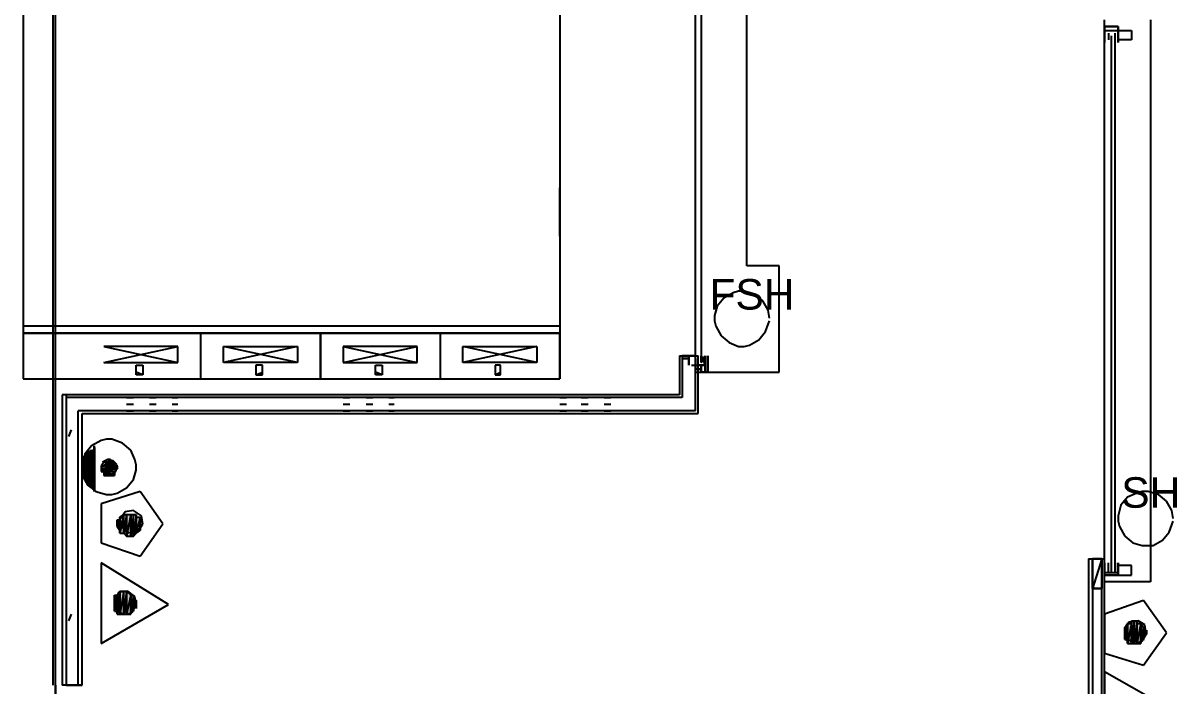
# Model space of a CAD drawing. Header units: millimetres. Extents: x 5 to 415, y 48 to 251.
# Drawn here: x 367.1 to 382.23, y 139.57 to 148.26 of the extents above; entities that cross this region are included whole.
import ezdxf

# ---------------------------------------------------------------- set-up
doc = ezdxf.new("R2010")
doc.units = ezdxf.units.MM
for name, color, linetype in [('H', 7, 'Continuous'), ('P', 7, 'Continuous'), ('T', 7, 'Continuous')]:
    doc.layers.add(name, color=color, linetype=linetype)

msp = doc.modelspace()

# ---------------------------------------------------------------- hatches: boundary and pattern name
at = {"layer": 'H', "linetype": 'Continuous'}
for points in [[(368.053, 142.628), (368, 142.663), (368.053, 142.699), (368.053, 142.628)], [(367.877, 142.54), (367.912, 142.575), (368.053, 142.575), (368.053, 142.54), (367.877, 142.54)], [(367.877, 142.452), (367.877, 142.54), (368.053, 142.54), (368.053, 142.452), (367.877, 142.452)], [(367.912, 142.575), (367.965, 142.628), (368.053, 142.628), (368.053, 142.575), (367.912, 142.575)], [(367.965, 142.628), (368, 142.663), (368.053, 142.628), (367.965, 142.628)], [(368.265, 142.487), (368.212, 142.54), (368.265, 142.54), (368.265, 142.487)], [(368.212, 142.487), (368.212, 142.54), (368.265, 142.487), (368.212, 142.487)], [(367.877, 142.416), (367.877, 142.452), (368.053, 142.452), (368.053, 142.416), (367.877, 142.416)], [(367.877, 142.328), (367.877, 142.416), (368.053, 142.416), (368.053, 142.328), (367.877, 142.328)], [(368.124, 142.452), (368.177, 142.487), (368.3, 142.487), (368.3, 142.452), (368.124, 142.452)], [(368.124, 142.416), (368.124, 142.452), (368.335, 142.452), (368.335, 142.416), (368.124, 142.416)], [(368.124, 142.363), (368.124, 142.416), (368.335, 142.416), (368.3, 142.363), (368.124, 142.363)], [(367.912, 142.275), (367.877, 142.328), (368.053, 142.328), (368.053, 142.275), (367.912, 142.275)], [(367.965, 142.205), (367.912, 142.275), (368.053, 142.275), (368.053, 142.205), (367.965, 142.205)], [(368.177, 142.328), (368.177, 142.363), (368.3, 142.363), (368.3, 142.328), (368.177, 142.328)], [(368, 142.152), (367.965, 142.205), (368.053, 142.205), (368.053, 142.152), (368, 142.152)], [(368.053, 142.117), (368, 142.152), (368.053, 142.152), (368.053, 142.117)], [(368.388, 141.57), (368.388, 141.781), (368.423, 141.817), (368.423, 141.57), (368.388, 141.57)], [(368.423, 141.57), (368.423, 141.817), (368.476, 141.817), (368.476, 141.517), (368.423, 141.57)], [(368.476, 141.517), (368.476, 141.817), (368.512, 141.817), (368.512, 141.517), (368.476, 141.517)], [(368.512, 141.517), (368.512, 141.817), (368.547, 141.817), (368.547, 141.517), (368.512, 141.517)], [(368.547, 141.517), (368.547, 141.817), (368.6, 141.817), (368.6, 141.57), (368.547, 141.517)], [(368.6, 141.57), (368.6, 141.781), (368.635, 141.781), (368.635, 141.605), (368.6, 141.57)], [(368.335, 141.64), (368.335, 141.728), (368.388, 141.728), (368.388, 141.605), (368.335, 141.64)], [(368.3, 140.547), (368.3, 140.758), (368.335, 140.758), (368.335, 140.547), (368.3, 140.547)], [(368.335, 140.511), (368.335, 140.758), (368.388, 140.794), (368.388, 140.511), (368.335, 140.511)], [(368.388, 140.511), (368.388, 140.794), (368.423, 140.794), (368.423, 140.511), (368.388, 140.511)], [(368.423, 140.511), (368.423, 140.794), (368.476, 140.794), (368.476, 140.511), (368.423, 140.511)], [(368.476, 140.511), (368.476, 140.794), (368.512, 140.758), (368.512, 140.511), (368.476, 140.511)], [(368.512, 140.547), (368.512, 140.758), (368.547, 140.758), (368.547, 140.547), (368.512, 140.547)], [(368.547, 140.582), (368.547, 140.723), (368.6, 140.67), (368.6, 140.582), (368.547, 140.582)], [(381.635, 140.123), (381.635, 140.423), (381.67, 140.423), (381.67, 140.123), (381.635, 140.123)], [(381.67, 140.123), (381.67, 140.423), (381.723, 140.423), (381.723, 140.123), (381.67, 140.123)], [(381.547, 140.159), (381.547, 140.335), (381.6, 140.37), (381.6, 140.159), (381.547, 140.159)], [(381.6, 140.123), (381.6, 140.37), (381.635, 140.37), (381.635, 140.123), (381.6, 140.123)], [(381.723, 140.123), (381.723, 140.37), (381.758, 140.37), (381.758, 140.123), (381.723, 140.123)], [(381.758, 140.159), (381.758, 140.37), (381.811, 140.335), (381.811, 140.159), (381.758, 140.159)], [(381.811, 140.212), (381.811, 140.3), (381.847, 140.3), (381.847, 140.247), (381.811, 140.212)]]:
    msp.add_hatch(color=256, dxfattribs=at).paths.add_polyline_path(points)

# ---------------------------------------------------------------- linework, layer by layer
at = {"layer": 'P'}
for points in [[(367.524, 117.863), (367.524, 220.61)], [(376.59, 145.08), (376.59, 149.613)], [(375.92, 143.863), (375.92, 149.401)], [(375.991, 149.401), (375.991, 143.863)], [(367.101, 149.066), (367.101, 143.598)], [(367.489, 149.066), (367.489, 143.598)], [(367.524, 143.598), (367.524, 149.066)], [(374.138, 149.066), (374.138, 143.598)], [(381.282, 140.935), (381.282, 148.308)], [(381.882, 148.308), (381.882, 140.935)], [(381.282, 148.008), (381.282, 148.22)], [(381.282, 148.22), (381.459, 148.22)], [(381.459, 148.22), (381.282, 148.22)], [(381.282, 148.22), (381.282, 148.008)], [(381.282, 148.167), (381.282, 148.043)], [(381.282, 148.043), (381.282, 148.167)], [(381.282, 148.043), (381.282, 148.167)], [(381.282, 148.167), (381.459, 148.167)], [(381.335, 148.131), (381.335, 148.043)], [(381.423, 148.043), (381.423, 148.131)], [(381.459, 148.22), (381.459, 148.008)], [(381.459, 148.008), (381.459, 148.22)], [(381.459, 148.167), (381.635, 148.167)], [(381.459, 148.167), (381.459, 148.043)], [(381.459, 148.043), (381.459, 148.167)], [(381.459, 148.167), (381.459, 148.043)], [(381.635, 148.167), (381.635, 148.043)], [(381.37, 148.096), (381.37, 141.111)], [(381.423, 141.111), (381.423, 148.096)], [(381.635, 148.043), (381.459, 148.043)], [(374.138, 145.468), (374.138, 146.103)], [(377.014, 145.08), (376.59, 145.08)], [(377.014, 143.686), (377.014, 145.08)], [(376.29, 144.657), (376.202, 144.551)], [(376.414, 144.727), (376.29, 144.657)], [(376.484, 144.745), (376.414, 144.727)], [(376.555, 144.745), (376.484, 144.745)], [(376.696, 144.709), (376.555, 144.745)], [(376.802, 144.621), (376.696, 144.709)], [(376.202, 144.551), (376.167, 144.427)], [(376.873, 144.498), (376.802, 144.621)], [(376.89, 144.392), (376.873, 144.498)], [(376.167, 144.427), (376.167, 144.357)], [(376.167, 144.357), (376.185, 144.286)], [(376.837, 144.216), (376.89, 144.357)], [(374.138, 144.286), (367.101, 144.286)], [(367.101, 144.198), (374.138, 144.198)], [(370.999, 144.198), (367.101, 144.198)], [(369.429, 144.198), (369.429, 143.598)], [(370.999, 144.198), (371.122, 144.198)], [(370.999, 143.598), (370.999, 144.198)], [(374.138, 144.198), (370.999, 144.198)], [(370.999, 144.198), (370.999, 143.598)], [(372.569, 144.198), (372.569, 143.598)], [(374.138, 143.598), (374.138, 144.198)], [(376.185, 144.286), (376.255, 144.163)], [(376.749, 144.11), (376.837, 144.216)], [(376.255, 144.163), (376.361, 144.074)], [(376.361, 144.074), (376.484, 144.022)], [(376.555, 144.022), (376.626, 144.039)], [(376.626, 144.039), (376.749, 144.11)], [(368.159, 143.81), (369.129, 144.022)], [(368.159, 144.022), (369.129, 143.81)], [(369.129, 144.022), (368.159, 144.022)], [(369.129, 143.81), (369.129, 144.022)], [(370.699, 143.81), (369.729, 144.022)], [(370.699, 144.022), (369.729, 143.81)], [(369.729, 143.81), (369.729, 144.022)], [(369.729, 144.022), (370.699, 144.022)], [(370.699, 144.022), (370.699, 143.81)], [(371.299, 143.81), (372.269, 144.022)], [(371.299, 144.022), (372.269, 143.81)], [(372.269, 144.022), (371.299, 144.022)], [(371.299, 144.022), (371.299, 143.81)], [(372.269, 143.81), (372.269, 144.022)], [(373.839, 143.81), (372.868, 144.022)], [(373.839, 144.022), (372.868, 143.81)], [(372.868, 143.81), (372.868, 144.022)], [(372.868, 144.022), (373.839, 144.022)], [(373.839, 144.022), (373.839, 143.81)], [(375.708, 143.898), (375.708, 143.387)], [(375.708, 143.898), (375.708, 143.387)], [(375.708, 143.898), (375.955, 143.898)], [(375.744, 143.898), (375.744, 143.351)], [(375.92, 143.898), (375.744, 143.898)], [(375.744, 143.898), (375.92, 143.898)], [(375.92, 143.898), (375.744, 143.898)], [(375.832, 143.898), (375.744, 143.898)], [(375.744, 143.898), (375.832, 143.898)], [(375.92, 143.898), (375.744, 143.898)], [(375.832, 143.775), (375.832, 143.898)], [(375.832, 143.898), (375.832, 143.775)], [(375.92, 143.898), (375.832, 143.898)], [(375.92, 143.175), (375.92, 143.898)], [(375.92, 143.175), (375.92, 143.898)], [(375.955, 143.14), (375.955, 143.898)], [(375.955, 143.81), (375.955, 143.898)], [(375.991, 143.898), (375.991, 143.81)], [(375.991, 143.81), (375.991, 143.898)], [(375.991, 143.81), (375.991, 143.898)], [(375.991, 143.898), (376.043, 143.775)], [(375.991, 143.81), (376.043, 143.898)], [(376.043, 143.898), (376.043, 143.775)], [(376.043, 143.775), (376.043, 143.898)], [(376.079, 143.898), (376.079, 143.686)], [(376.079, 143.686), (376.079, 143.898)], [(376.079, 143.686), (376.079, 143.898)], [(376.079, 143.686), (376.079, 143.898)], [(376.484, 144.022), (376.555, 144.022)], [(368.159, 143.81), (369.129, 143.81)], [(368.582, 143.651), (368.582, 143.775)], [(368.582, 143.775), (368.67, 143.775)], [(368.582, 143.686), (368.582, 143.775)], [(368.67, 143.775), (368.67, 143.651)], [(370.699, 143.81), (369.729, 143.81)], [(370.24, 143.775), (370.152, 143.775)], [(370.152, 143.775), (370.152, 143.651)], [(370.24, 143.651), (370.24, 143.775)], [(370.24, 143.686), (370.24, 143.775)], [(371.299, 143.81), (372.269, 143.81)], [(371.722, 143.651), (371.722, 143.775)], [(371.722, 143.775), (371.81, 143.775)], [(371.722, 143.686), (371.722, 143.775)], [(371.81, 143.775), (371.81, 143.651)], [(373.839, 143.81), (372.868, 143.81)], [(373.362, 143.775), (373.292, 143.775)], [(373.292, 143.775), (373.292, 143.651)], [(373.362, 143.651), (373.362, 143.775)], [(373.362, 143.686), (373.362, 143.775)], [(375.744, 143.863), (375.832, 143.863)], [(375.832, 143.863), (375.744, 143.863)], [(375.867, 143.775), (375.955, 143.775)], [(375.92, 143.863), (375.92, 143.722)], [(375.92, 143.722), (375.92, 143.863)], [(375.955, 143.775), (376.043, 143.775)], [(376.043, 143.775), (375.955, 143.775)], [(375.991, 143.686), (375.991, 143.775)], [(375.991, 143.775), (375.991, 143.686)], [(376.043, 143.775), (376.043, 143.686)], [(376.043, 143.686), (376.043, 143.775)], [(367.101, 143.598), (370.999, 143.598)], [(367.489, 143.598), (367.489, 139.577)], [(367.524, 139.577), (367.524, 143.598)], [(368.67, 143.651), (368.582, 143.686)], [(368.67, 143.651), (368.582, 143.651)], [(370.152, 143.651), (370.24, 143.686)], [(370.152, 143.651), (370.24, 143.651)], [(370.999, 143.598), (374.138, 143.598)], [(371.81, 143.651), (371.722, 143.686)], [(371.81, 143.651), (371.722, 143.651)], [(373.292, 143.651), (373.362, 143.686)], [(373.292, 143.651), (373.362, 143.651)], [(375.991, 143.722), (375.92, 143.722)], [(375.92, 143.722), (375.991, 143.722)], [(375.92, 143.686), (377.014, 143.686)], [(375.991, 143.686), (376.079, 143.686)], [(376.079, 143.686), (375.991, 143.686)], [(367.612, 143.387), (367.612, 139.577)], [(375.708, 143.387), (367.612, 143.387)], [(367.665, 143.387), (367.665, 139.577)], [(375.708, 143.387), (367.665, 143.387)], [(367.665, 143.351), (367.665, 139.577)], [(375.744, 143.351), (367.665, 143.351)], [(368.459, 143.351), (368.547, 143.351)], [(368.759, 143.351), (368.847, 143.351)], [(369.058, 143.351), (369.129, 143.351)], [(371.299, 143.351), (371.387, 143.351)], [(371.598, 143.351), (371.687, 143.351)], [(371.898, 143.351), (371.969, 143.351)], [(374.138, 143.351), (374.227, 143.351)], [(374.421, 143.351), (374.509, 143.351)], [(374.721, 143.351), (374.809, 143.351)], [(367.824, 139.577), (367.824, 143.175)], [(367.824, 139.577), (367.824, 143.175)], [(375.92, 143.175), (367.824, 143.175)], [(375.92, 143.175), (367.824, 143.175)], [(367.877, 139.577), (367.877, 143.14)], [(367.877, 143.14), (375.955, 143.14)], [(368.459, 143.263), (368.547, 143.263)], [(368.459, 143.175), (368.547, 143.175)], [(368.759, 143.263), (368.847, 143.263)], [(368.759, 143.175), (368.847, 143.175)], [(369.058, 143.263), (369.129, 143.263)], [(369.058, 143.175), (369.129, 143.175)], [(371.299, 143.263), (371.387, 143.263)], [(371.299, 143.175), (371.387, 143.175)], [(371.598, 143.263), (371.687, 143.263)], [(371.598, 143.175), (371.687, 143.175)], [(371.898, 143.263), (371.969, 143.263)], [(371.898, 143.175), (371.969, 143.175)], [(374.138, 143.263), (374.227, 143.263)], [(374.138, 143.175), (374.227, 143.175)], [(374.421, 143.263), (374.509, 143.263)], [(374.421, 143.175), (374.509, 143.175)], [(374.721, 143.263), (374.809, 143.263)], [(374.721, 143.175), (374.809, 143.175)], [(367.7, 142.84), (367.736, 142.928)], [(368, 142.716), (367.912, 142.61)], [(368.124, 142.787), (368, 142.716)], [(368.035, 142.663), (368.035, 142.716)], [(368.035, 142.716), (368.035, 142.663)], [(368.035, 142.117), (368.035, 142.716)], [(368.194, 142.804), (368.124, 142.787)], [(368.265, 142.804), (368.194, 142.804)], [(368.406, 142.752), (368.265, 142.804)], [(368.512, 142.663), (368.406, 142.752)], [(367.912, 142.61), (367.877, 142.469)], [(367.912, 142.593), (367.877, 142.54)], [(368.035, 142.452), (367.877, 142.54)], [(367.877, 142.54), (367.877, 142.452)], [(368.035, 142.452), (367.877, 142.54)], [(367.877, 142.54), (368.035, 142.54)], [(367.877, 142.54), (368.035, 142.54)], [(367.947, 142.628), (367.912, 142.593)], [(368.035, 142.54), (367.912, 142.593)], [(368.035, 142.54), (367.912, 142.593)], [(367.912, 142.593), (368.035, 142.593)], [(367.912, 142.593), (368.035, 142.593)], [(367.947, 142.628), (368, 142.663)], [(368.035, 142.593), (367.947, 142.628)], [(368.035, 142.593), (367.947, 142.628)], [(367.947, 142.628), (368.035, 142.628)], [(368.035, 142.628), (367.947, 142.628)], [(368.035, 142.628), (368, 142.663)], [(368, 142.663), (368.035, 142.628)], [(368, 142.663), (368.035, 142.628)], [(368.035, 142.628), (368.035, 142.593)], [(368.035, 142.593), (368.035, 142.54)], [(368.035, 142.54), (368.035, 142.452)], [(368.212, 142.54), (368.141, 142.505)], [(368.212, 142.54), (368.247, 142.54)], [(368.247, 142.54), (368.212, 142.54)], [(368.212, 142.54), (368.247, 142.505)], [(368.247, 142.505), (368.212, 142.54)], [(368.247, 142.505), (368.212, 142.54)], [(368.212, 142.54), (368.247, 142.505)], [(368.282, 142.522), (368.212, 142.54)], [(368.335, 142.469), (368.282, 142.522)], [(368.565, 142.54), (368.512, 142.663)], [(368.582, 142.469), (368.565, 142.54)], [(368.035, 142.416), (367.877, 142.452)], [(367.877, 142.452), (367.877, 142.416)], [(368.035, 142.416), (367.877, 142.452)], [(367.877, 142.452), (368.035, 142.452)], [(367.877, 142.452), (368.035, 142.452)], [(367.877, 142.434), (367.877, 142.328)], [(368.035, 142.328), (367.877, 142.416)], [(367.877, 142.416), (367.877, 142.328)], [(368.035, 142.328), (367.877, 142.416)], [(367.877, 142.416), (368.035, 142.416)], [(367.877, 142.416), (368.035, 142.416)], [(368.035, 142.452), (368.035, 142.416)], [(368.035, 142.416), (368.035, 142.328)], [(368.159, 142.505), (368.124, 142.452)], [(368.335, 142.416), (368.124, 142.452)], [(368.124, 142.452), (368.124, 142.416)], [(368.335, 142.416), (368.124, 142.452)], [(368.124, 142.452), (368.335, 142.452)], [(368.124, 142.452), (368.335, 142.452)], [(368.3, 142.452), (368.124, 142.452)], [(368.335, 142.452), (368.124, 142.452)], [(368.124, 142.452), (368.124, 142.452)], [(368.124, 142.452), (368.335, 142.452)], [(368.124, 142.452), (368.3, 142.452)], [(368.124, 142.434), (368.177, 142.346)], [(368.3, 142.381), (368.124, 142.416)], [(368.124, 142.416), (368.124, 142.381)], [(368.3, 142.381), (368.124, 142.416)], [(368.124, 142.416), (368.335, 142.416)], [(368.124, 142.416), (368.335, 142.416)], [(368.335, 142.416), (368.124, 142.416)], [(368.124, 142.416), (368.124, 142.416)], [(368.335, 142.416), (368.124, 142.416)], [(368.124, 142.416), (368.124, 142.416)], [(368.124, 142.416), (368.335, 142.416)], [(368.124, 142.416), (368.335, 142.416)], [(368.335, 142.416), (368.124, 142.416)], [(368.124, 142.416), (368.335, 142.416)], [(368.335, 142.416), (368.124, 142.416)], [(368.124, 142.416), (368.124, 142.416)], [(368.124, 142.416), (368.335, 142.416)], [(368.124, 142.381), (368.3, 142.381)], [(368.3, 142.381), (368.124, 142.381)], [(368.124, 142.381), (368.3, 142.381)], [(368.159, 142.381), (368.124, 142.381)], [(368.124, 142.381), (368.3, 142.381)], [(368.3, 142.452), (368.159, 142.505)], [(368.3, 142.452), (368.159, 142.505)], [(368.159, 142.505), (368.3, 142.505)], [(368.159, 142.505), (368.3, 142.505)], [(368.3, 142.505), (368.159, 142.505)], [(368.159, 142.505), (368.159, 142.505)], [(368.3, 142.505), (368.159, 142.505)], [(368.159, 142.505), (368.159, 142.505)], [(368.159, 142.505), (368.3, 142.505)], [(368.159, 142.505), (368.3, 142.505)], [(368.3, 142.505), (368.159, 142.505)], [(368.159, 142.505), (368.3, 142.505)], [(368.3, 142.505), (368.159, 142.505)], [(368.159, 142.505), (368.159, 142.505)], [(368.159, 142.505), (368.3, 142.505)], [(368.212, 142.505), (368.159, 142.505)], [(368.3, 142.328), (368.159, 142.381)], [(368.159, 142.381), (368.159, 142.328)], [(368.3, 142.328), (368.159, 142.381)], [(368.159, 142.381), (368.3, 142.381)], [(368.159, 142.381), (368.3, 142.381)], [(368.3, 142.381), (368.159, 142.381)], [(368.159, 142.381), (368.159, 142.381)], [(368.3, 142.381), (368.159, 142.381)], [(368.159, 142.381), (368.159, 142.381)], [(368.159, 142.381), (368.3, 142.381)], [(368.3, 142.381), (368.159, 142.381)], [(368.3, 142.505), (368.212, 142.505)], [(368.3, 142.505), (368.212, 142.505)], [(368.212, 142.505), (368.247, 142.505)], [(368.247, 142.505), (368.3, 142.505)], [(368.247, 142.328), (368.318, 142.381)], [(368.3, 142.505), (368.3, 142.452)], [(368.335, 142.452), (368.3, 142.452)], [(368.335, 142.416), (368.3, 142.381)], [(368.3, 142.381), (368.3, 142.328)], [(368.318, 142.381), (368.335, 142.469)], [(368.335, 142.452), (368.335, 142.416)], [(368.547, 142.275), (368.582, 142.399)], [(368.582, 142.399), (368.582, 142.469)], [(368.035, 142.293), (367.877, 142.328)], [(367.877, 142.328), (367.912, 142.293)], [(368.035, 142.293), (367.877, 142.328)], [(367.877, 142.328), (368.035, 142.328)], [(367.877, 142.328), (368.035, 142.328)], [(367.877, 142.328), (367.947, 142.205)], [(368.035, 142.205), (367.912, 142.293)], [(367.912, 142.293), (367.947, 142.205)], [(368.035, 142.205), (367.912, 142.293)], [(367.912, 142.293), (368.035, 142.293)], [(367.912, 142.293), (368.035, 142.293)], [(368.035, 142.328), (368.035, 142.293)], [(368.035, 142.293), (368.035, 142.205)], [(368.212, 142.328), (368.159, 142.328)], [(368.159, 142.328), (368.212, 142.328)], [(368.247, 142.328), (368.159, 142.328)], [(368.159, 142.328), (368.3, 142.328)], [(368.159, 142.328), (368.3, 142.328)], [(368.177, 142.346), (368.247, 142.328)], [(368.247, 142.328), (368.212, 142.328)], [(368.212, 142.328), (368.247, 142.328)], [(368.247, 142.328), (368.212, 142.328)], [(368.212, 142.328), (368.247, 142.328)], [(368.212, 142.328), (368.247, 142.328)], [(368.247, 142.328), (368.212, 142.328)], [(368.3, 142.328), (368.247, 142.328)], [(368.459, 142.169), (368.547, 142.275)], [(368, 142.169), (367.947, 142.205)], [(367.947, 142.205), (368, 142.169)], [(368.035, 142.169), (367.947, 142.205)], [(367.947, 142.205), (368.035, 142.205)], [(367.947, 142.205), (368.035, 142.205)], [(367.947, 142.205), (368.053, 142.117)], [(368.035, 142.205), (368.035, 142.169)], [(368.035, 142.117), (368.035, 142.169)], [(368.035, 142.169), (368.035, 142.117)], [(368.053, 142.117), (368.194, 142.081)], [(368.635, 142.117), (368.124, 141.958)], [(368.194, 142.081), (368.265, 142.081)], [(368.265, 142.081), (368.335, 142.099)], [(368.335, 142.099), (368.459, 142.169)], [(368.935, 141.693), (368.635, 142.117)], [(381.706, 142.099), (381.582, 142.046)], [(381.776, 142.117), (381.706, 142.099)], [(381.847, 142.117), (381.776, 142.117)], [(381.988, 142.081), (381.847, 142.117)], [(382.094, 141.993), (381.988, 142.081)], [(368.124, 141.958), (368.124, 141.446)], [(381.494, 141.94), (381.459, 141.799)], [(381.582, 142.046), (381.494, 141.94)], [(382.164, 141.87), (382.094, 141.993)], [(368.441, 141.852), (368.371, 141.746)], [(368.423, 141.817), (368.371, 141.57)], [(368.423, 141.817), (368.371, 141.57)], [(368.371, 141.781), (368.423, 141.817)], [(368.371, 141.57), (368.371, 141.781)], [(368.371, 141.605), (368.371, 141.781)], [(368.371, 141.781), (368.371, 141.605)], [(368.371, 141.605), (368.371, 141.781)], [(368.371, 141.781), (368.371, 141.57)], [(368.371, 141.605), (368.371, 141.781)], [(368.371, 141.781), (368.371, 141.605)], [(368.371, 141.781), (368.371, 141.605)], [(368.371, 141.746), (368.371, 141.781)], [(368.459, 141.817), (368.423, 141.57)], [(368.459, 141.817), (368.423, 141.57)], [(368.423, 141.57), (368.423, 141.817)], [(368.423, 141.817), (368.459, 141.817)], [(368.423, 141.57), (368.423, 141.817)], [(368.547, 141.87), (368.441, 141.852)], [(368.512, 141.817), (368.459, 141.534)], [(368.512, 141.817), (368.459, 141.534)], [(368.459, 141.534), (368.459, 141.817)], [(368.459, 141.817), (368.512, 141.817)], [(368.459, 141.534), (368.459, 141.817)], [(368.459, 141.817), (368.459, 141.534)], [(368.459, 141.817), (368.459, 141.534)], [(368.459, 141.534), (368.459, 141.817)], [(368.459, 141.534), (368.459, 141.817)], [(368.547, 141.817), (368.512, 141.534)], [(368.547, 141.817), (368.512, 141.534)], [(368.512, 141.534), (368.512, 141.817)], [(368.512, 141.817), (368.547, 141.817)], [(368.512, 141.534), (368.512, 141.817)], [(368.512, 141.817), (368.512, 141.534)], [(368.512, 141.817), (368.512, 141.534)], [(368.512, 141.534), (368.512, 141.817)], [(368.512, 141.534), (368.512, 141.817)], [(368.653, 141.799), (368.547, 141.87)], [(368.582, 141.817), (368.547, 141.534)], [(368.582, 141.817), (368.547, 141.534)], [(368.547, 141.534), (368.547, 141.817)], [(368.547, 141.817), (368.582, 141.817)], [(368.547, 141.534), (368.547, 141.817)], [(368.582, 141.781), (368.582, 141.817)], [(368.582, 141.817), (368.582, 141.57)], [(368.582, 141.57), (368.582, 141.817)], [(368.635, 141.781), (368.582, 141.57)], [(368.635, 141.781), (368.582, 141.57)], [(368.582, 141.57), (368.582, 141.781)], [(368.582, 141.781), (368.635, 141.781)], [(368.582, 141.57), (368.582, 141.781)], [(368.582, 141.781), (368.582, 141.57)], [(368.582, 141.57), (368.582, 141.781)], [(368.635, 141.605), (368.635, 141.781)], [(368.635, 141.781), (368.635, 141.746)], [(368.635, 141.605), (368.635, 141.781)], [(368.67, 141.693), (368.653, 141.799)], [(381.459, 141.799), (381.459, 141.728)], [(382.182, 141.764), (382.164, 141.87)], [(368.371, 141.746), (368.335, 141.658)], [(368.371, 141.746), (368.335, 141.658)], [(368.335, 141.658), (368.335, 141.746)], [(368.335, 141.746), (368.371, 141.746)], [(368.335, 141.658), (368.335, 141.746)], [(368.335, 141.746), (368.335, 141.693)], [(368.335, 141.746), (368.335, 141.658)], [(368.335, 141.658), (368.335, 141.746)], [(368.335, 141.693), (368.335, 141.658)], [(368.335, 141.658), (368.371, 141.605)], [(368.335, 141.658), (368.335, 141.658)], [(368.371, 141.746), (368.406, 141.64)], [(368.371, 141.605), (368.371, 141.746)], [(368.371, 141.605), (368.371, 141.746)], [(368.406, 141.64), (368.494, 141.57)], [(368.6, 141.587), (368.67, 141.693)], [(368.635, 141.693), (368.635, 141.746)], [(368.635, 141.746), (368.635, 141.693)], [(368.635, 141.605), (368.635, 141.746)], [(368.635, 141.746), (368.635, 141.605)], [(368.635, 141.605), (368.635, 141.746)], [(368.635, 141.746), (368.635, 141.658)], [(368.635, 141.605), (368.635, 141.746)], [(368.635, 141.746), (368.635, 141.605)], [(368.635, 141.746), (368.635, 141.605)], [(368.635, 141.27), (368.935, 141.693)], [(368.635, 141.658), (368.635, 141.658)], [(368.635, 141.658), (368.635, 141.658)], [(368.635, 141.658), (368.635, 141.605)], [(381.459, 141.728), (381.476, 141.658)], [(381.476, 141.658), (381.547, 141.534)], [(382.129, 141.587), (382.182, 141.728)], [(368.371, 141.57), (368.371, 141.605)], [(368.371, 141.605), (368.371, 141.605)], [(368.371, 141.57), (368.423, 141.57)], [(368.423, 141.57), (368.459, 141.534)], [(368.459, 141.534), (368.512, 141.534)], [(368.459, 141.534), (368.459, 141.534)], [(368.459, 141.534), (368.459, 141.534)], [(368.512, 141.534), (368.547, 141.534)], [(368.512, 141.534), (368.512, 141.534)], [(368.512, 141.534), (368.512, 141.534)], [(368.529, 141.57), (368.6, 141.587)], [(368.547, 141.534), (368.582, 141.57)], [(368.582, 141.57), (368.635, 141.605)], [(368.582, 141.57), (368.582, 141.57)], [(368.635, 141.605), (368.635, 141.605)], [(381.547, 141.534), (381.653, 141.446)], [(381.917, 141.411), (382.041, 141.482)], [(382.041, 141.482), (382.129, 141.587)], [(368.124, 141.446), (368.635, 141.27)], [(381.653, 141.446), (381.776, 141.411)], [(381.776, 141.411), (381.847, 141.411)], [(381.847, 141.411), (381.917, 141.411)], [(369.006, 140.635), (368.124, 141.182)], [(368.124, 141.182), (368.124, 140.123)], [(381.071, 141.235), (381.071, 136.79)], [(381.071, 141.235), (381.282, 141.235)], [(381.123, 140.847), (381.123, 141.235)], [(381.123, 141.235), (381.123, 136.79)], [(381.247, 141.235), (381.123, 140.847)], [(381.247, 141.235), (381.123, 141.235)], [(381.123, 141.235), (381.123, 140.847)], [(381.247, 141.235), (381.123, 141.235)], [(381.123, 140.847), (381.123, 141.235)], [(381.247, 141.235), (381.247, 140.847)], [(381.247, 136.79), (381.247, 141.235)], [(381.247, 140.847), (381.247, 141.235)], [(381.247, 141.235), (381.247, 140.847)], [(381.282, 136.79), (381.282, 141.235)], [(381.282, 141.182), (381.282, 141.023)], [(381.282, 141.023), (381.282, 141.182)], [(381.282, 141.058), (381.282, 141.182)], [(381.282, 141.182), (381.282, 141.058)], [(381.282, 141.182), (381.282, 141.058)], [(381.335, 141.058), (381.335, 141.182)], [(381.423, 141.182), (381.423, 141.058)], [(381.459, 141.023), (381.459, 141.182)], [(381.459, 141.182), (381.459, 141.023)], [(381.459, 141.058), (381.459, 141.182)], [(381.459, 141.182), (381.459, 141.058)], [(381.459, 141.058), (381.459, 141.182)], [(381.282, 141.058), (381.459, 141.058)], [(381.282, 141.023), (381.459, 141.023)], [(381.459, 141.023), (381.282, 141.023)], [(381.37, 141.146), (381.37, 141.058)], [(381.423, 141.058), (381.423, 141.146)], [(381.635, 141.146), (381.459, 141.146)], [(381.459, 141.023), (381.635, 141.023)], [(381.635, 141.023), (381.635, 141.146)], [(381.882, 140.935), (381.282, 140.935)], [(368.353, 140.794), (368.3, 140.688)], [(368.335, 140.758), (368.3, 140.547)], [(368.335, 140.758), (368.3, 140.547)], [(368.3, 140.547), (368.3, 140.758)], [(368.3, 140.758), (368.335, 140.758)], [(368.3, 140.547), (368.3, 140.758)], [(368.3, 140.758), (368.3, 140.6)], [(368.3, 140.758), (368.3, 140.6)], [(368.3, 140.723), (368.3, 140.758)], [(368.3, 140.6), (368.3, 140.723)], [(368.3, 140.6), (368.3, 140.723)], [(368.3, 140.723), (368.3, 140.688)], [(368.3, 140.723), (368.3, 140.6)], [(368.3, 140.6), (368.3, 140.723)], [(368.371, 140.811), (368.335, 140.511)], [(368.371, 140.811), (368.335, 140.511)], [(368.335, 140.758), (368.371, 140.811)], [(368.335, 140.511), (368.335, 140.758)], [(368.335, 140.547), (368.335, 140.758)], [(368.335, 140.758), (368.335, 140.547)], [(368.335, 140.547), (368.335, 140.758)], [(368.335, 140.758), (368.335, 140.511)], [(368.335, 140.547), (368.335, 140.758)], [(368.476, 140.811), (368.353, 140.794)], [(368.423, 140.811), (368.371, 140.511)], [(368.423, 140.811), (368.371, 140.511)], [(368.371, 140.511), (368.371, 140.811)], [(368.371, 140.811), (368.423, 140.811)], [(368.371, 140.511), (368.371, 140.811)], [(368.371, 140.811), (368.371, 140.511)], [(368.371, 140.811), (368.371, 140.511)], [(368.371, 140.511), (368.371, 140.811)], [(368.371, 140.511), (368.371, 140.811)], [(368.459, 140.811), (368.423, 140.511)], [(368.459, 140.811), (368.423, 140.511)], [(368.423, 140.511), (368.423, 140.811)], [(368.423, 140.811), (368.459, 140.811)], [(368.423, 140.511), (368.423, 140.811)], [(368.459, 140.511), (368.459, 140.811)], [(368.459, 140.811), (368.512, 140.758)], [(368.459, 140.511), (368.459, 140.811)], [(368.459, 140.811), (368.459, 140.511)], [(368.459, 140.811), (368.459, 140.511)], [(368.459, 140.511), (368.459, 140.811)], [(368.459, 140.511), (368.459, 140.811)], [(368.512, 140.758), (368.459, 140.511)], [(368.512, 140.758), (368.459, 140.511)], [(368.565, 140.741), (368.476, 140.811)], [(368.547, 140.758), (368.512, 140.547)], [(368.547, 140.758), (368.512, 140.547)], [(368.512, 140.547), (368.512, 140.758)], [(368.512, 140.758), (368.547, 140.758)], [(368.512, 140.511), (368.512, 140.758)], [(368.512, 140.758), (368.512, 140.511)], [(368.512, 140.511), (368.512, 140.758)], [(368.512, 140.758), (368.512, 140.547)], [(368.512, 140.511), (368.512, 140.758)], [(368.547, 140.547), (368.547, 140.758)], [(368.547, 140.758), (368.547, 140.723)], [(368.547, 140.547), (368.547, 140.758)], [(368.547, 140.6), (368.547, 140.723)], [(368.547, 140.723), (368.582, 140.688)], [(368.547, 140.6), (368.547, 140.723)], [(368.547, 140.723), (368.547, 140.547)], [(368.547, 140.723), (368.547, 140.547)], [(368.582, 140.635), (368.565, 140.741)], [(381.247, 140.847), (381.123, 140.847)], [(381.123, 140.847), (381.247, 140.847)], [(381.247, 140.847), (381.123, 140.847)], [(368.124, 140.123), (369.006, 140.635)], [(368.3, 140.688), (368.318, 140.582)], [(368.3, 140.688), (368.3, 140.6)], [(368.3, 140.635), (368.3, 140.688)], [(368.3, 140.688), (368.3, 140.635)], [(368.3, 140.635), (368.3, 140.6)], [(368.3, 140.6), (368.3, 140.635)], [(368.3, 140.6), (368.3, 140.547)], [(368.3, 140.6), (368.3, 140.6)], [(368.318, 140.582), (368.406, 140.511)], [(368.529, 140.529), (368.582, 140.635)], [(368.582, 140.688), (368.547, 140.6)], [(368.582, 140.688), (368.547, 140.6)], [(368.547, 140.6), (368.582, 140.6)], [(368.547, 140.547), (368.547, 140.6)], [(368.582, 140.6), (368.582, 140.688)], [(368.582, 140.688), (368.582, 140.6)], [(368.582, 140.6), (368.582, 140.688)], [(368.582, 140.688), (368.582, 140.635)], [(368.582, 140.6), (368.582, 140.688)], [(368.582, 140.635), (368.582, 140.6)], [(381.794, 140.688), (381.282, 140.511)], [(382.094, 140.264), (381.794, 140.688)], [(367.7, 140.423), (367.736, 140.511)], [(368.3, 140.547), (368.335, 140.547)], [(368.335, 140.511), (368.335, 140.547)], [(368.335, 140.511), (368.371, 140.511)], [(368.371, 140.511), (368.423, 140.511)], [(368.371, 140.511), (368.371, 140.511)], [(368.371, 140.511), (368.371, 140.511)], [(368.423, 140.511), (368.459, 140.511)], [(368.441, 140.511), (368.529, 140.529)], [(368.459, 140.511), (368.512, 140.511)], [(368.459, 140.511), (368.459, 140.511)], [(368.459, 140.511), (368.459, 140.511)], [(368.512, 140.547), (368.547, 140.547)], [(368.512, 140.547), (368.512, 140.511)], [(381.282, 140.511), (381.282, 140)], [(381.6, 140.406), (381.547, 140.317)], [(381.723, 140.423), (381.6, 140.406)], [(381.67, 140.423), (381.635, 140.123)], [(381.67, 140.423), (381.635, 140.123)], [(381.635, 140.123), (381.635, 140.423)], [(381.635, 140.423), (381.67, 140.423)], [(381.635, 140.123), (381.635, 140.423)], [(381.635, 140.423), (381.635, 140.388)], [(381.635, 140.423), (381.635, 140.123)], [(381.635, 140.123), (381.635, 140.423)], [(381.706, 140.423), (381.67, 140.123)], [(381.706, 140.423), (381.67, 140.123)], [(381.67, 140.123), (381.67, 140.423)], [(381.67, 140.423), (381.706, 140.423)], [(381.67, 140.123), (381.67, 140.423)], [(381.706, 140.388), (381.706, 140.423)], [(381.706, 140.423), (381.706, 140.123)], [(381.706, 140.123), (381.706, 140.423)], [(381.811, 140.37), (381.723, 140.423)], [(381.582, 140.388), (381.547, 140.176)], [(381.582, 140.388), (381.547, 140.176)], [(381.547, 140.335), (381.582, 140.388)], [(381.547, 140.176), (381.547, 140.335)], [(381.547, 140.212), (381.547, 140.335)], [(381.547, 140.335), (381.547, 140.212)], [(381.547, 140.212), (381.547, 140.335)], [(381.547, 140.335), (381.547, 140.176)], [(381.547, 140.212), (381.547, 140.335)], [(381.547, 140.335), (381.547, 140.212)], [(381.547, 140.335), (381.547, 140.212)], [(381.547, 140.3), (381.547, 140.335)], [(381.547, 140.317), (381.564, 140.194)], [(381.547, 140.212), (381.547, 140.3)], [(381.547, 140.264), (381.547, 140.3)], [(381.547, 140.3), (381.547, 140.264)], [(381.547, 140.264), (381.547, 140.212)], [(381.547, 140.212), (381.547, 140.264)], [(381.635, 140.388), (381.582, 140.123)], [(381.635, 140.388), (381.582, 140.123)], [(381.582, 140.123), (381.582, 140.388)], [(381.582, 140.388), (381.635, 140.388)], [(381.582, 140.176), (381.582, 140.388)], [(381.582, 140.388), (381.582, 140.176)], [(381.582, 140.176), (381.582, 140.388)], [(381.582, 140.388), (381.582, 140.123)], [(381.582, 140.176), (381.582, 140.388)], [(381.635, 140.388), (381.635, 140.123)], [(381.635, 140.123), (381.635, 140.388)], [(381.758, 140.388), (381.706, 140.123)], [(381.758, 140.388), (381.706, 140.123)], [(381.706, 140.123), (381.706, 140.388)], [(381.706, 140.388), (381.758, 140.388)], [(381.706, 140.123), (381.706, 140.388)], [(381.706, 140.388), (381.706, 140.123)], [(381.706, 140.123), (381.706, 140.388)], [(381.758, 140.176), (381.758, 140.388)], [(381.758, 140.388), (381.794, 140.335)], [(381.758, 140.123), (381.758, 140.388)], [(381.758, 140.388), (381.758, 140.123)], [(381.758, 140.123), (381.758, 140.388)], [(381.758, 140.388), (381.758, 140.176)], [(381.758, 140.123), (381.758, 140.388)], [(381.794, 140.335), (381.758, 140.176)], [(381.794, 140.335), (381.758, 140.176)], [(381.794, 140.3), (381.794, 140.335)], [(381.794, 140.335), (381.794, 140.212)], [(381.794, 140.176), (381.794, 140.335)], [(381.794, 140.335), (381.794, 140.176)], [(381.794, 140.176), (381.794, 140.335)], [(381.794, 140.335), (381.794, 140.212)], [(381.794, 140.176), (381.794, 140.335)], [(381.829, 140.3), (381.794, 140.212)], [(381.794, 140.212), (381.794, 140.3)], [(381.794, 140.3), (381.829, 140.3)], [(381.794, 140.212), (381.794, 140.3)], [(381.794, 140.3), (381.794, 140.212)], [(381.794, 140.212), (381.794, 140.3)], [(381.794, 139.841), (382.094, 140.264)], [(381.829, 140.264), (381.794, 140.212)], [(381.794, 140.212), (381.829, 140.264)], [(381.829, 140.247), (381.811, 140.37)], [(381.547, 140.176), (381.547, 140.212)], [(381.547, 140.212), (381.547, 140.212)], [(381.547, 140.176), (381.582, 140.176)], [(381.564, 140.194), (381.653, 140.141)], [(381.582, 140.123), (381.582, 140.176)], [(381.582, 140.123), (381.635, 140.123)], [(381.635, 140.123), (381.67, 140.123)], [(381.635, 140.123), (381.635, 140.123)], [(381.67, 140.123), (381.706, 140.123)], [(381.688, 140.123), (381.776, 140.159)], [(381.706, 140.123), (381.758, 140.123)], [(381.706, 140.123), (381.706, 140.123)], [(381.758, 140.176), (381.794, 140.176)], [(381.758, 140.176), (381.758, 140.123)], [(381.776, 140.159), (381.829, 140.247)], [(381.794, 140.212), (381.794, 140.212)], [(381.794, 140.212), (381.794, 140.176)], [(381.282, 140), (381.794, 139.841)], [(382.182, 139.241), (381.282, 139.753)], [(381.282, 139.753), (381.282, 138.73)], [(367.524, 139.577), (367.524, 134.761)], [(367.877, 139.577), (367.612, 139.577)], [(367.665, 139.577), (367.824, 139.577)], [(367.824, 139.577), (367.665, 139.577)], [(367.665, 139.577), (367.824, 139.577)], [(367.665, 139.577), (367.824, 139.577)], [(367.665, 139.577), (367.824, 139.577)], [(367.7, 139.577), (367.877, 139.577)], [(367.877, 139.577), (367.7, 139.577)]]:
    msp.add_lwpolyline(points, dxfattribs=at)

# ---------------------------------------------------------------- texts
at = {"layer": 'T', "char_height": 0.4, "attachment_point": 7}
for s, insert in [('{\\fArial|b0|i0|c0|p18;FSH}', (376.1, 144.5)), ('{\\fArial|b0|i0|c0|p18;SH}', (381.5, 141.9))]:
    msp.add_mtext(s, dxfattribs=dict(at, insert=insert))

doc.saveas('drawing.dxf')
